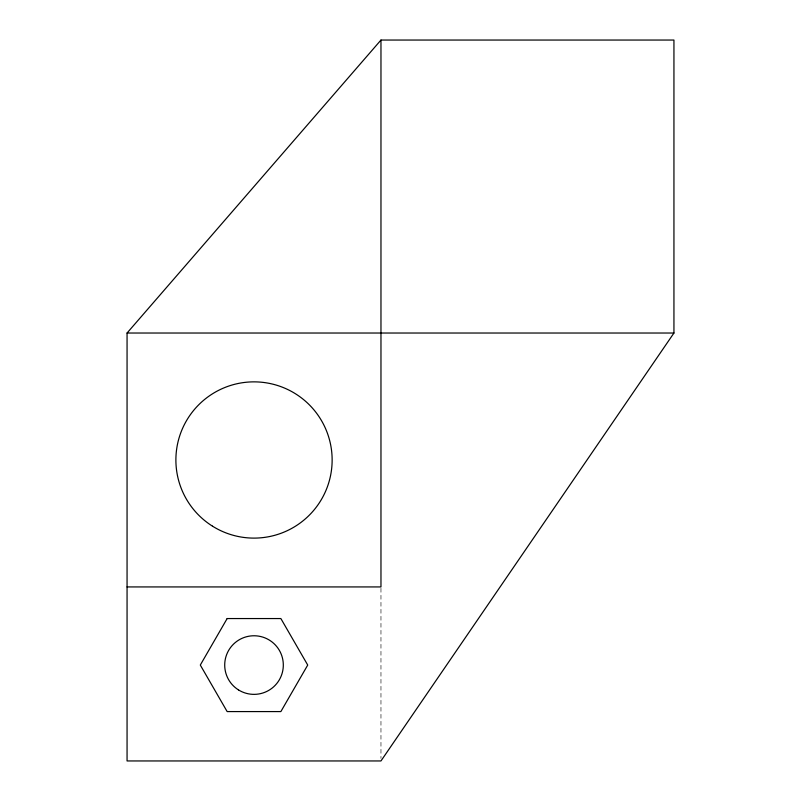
<?xml version="1.0" encoding="UTF-8"?>
<svg xmlns="http://www.w3.org/2000/svg" width="801" height="801" viewBox="0 0 801 801"><rect width="100%" height="100%" fill="white"/><g stroke="black" fill="none" stroke-linecap="round" stroke-linejoin="round"><path stroke-width="0.6" stroke-dasharray="4 3" d="M380.966 588.274L380.966 758.447"/><path stroke-width="1.2" d="M673.941 333.026L380.966 760.95L127.059 760.95L127.059 333.026L380.966 40.05L673.941 40.05L673.941 333.026L127.059 333.026M127.059 586.933L380.966 586.933L380.966 40.05M227.154 618.552L200.3 665.06L227.154 711.578L280.871 711.578L307.724 665.06L280.871 618.552L227.154 618.552M212.495 526.167A78.128 78.128 0 0 0 332.085 462.848A78.128 78.128 0 0 0 217.461 390.938A78.128 78.128 0 0 0 212.495 526.167M238.438 689.881A29.297 29.297 0 0 0 283.294 666.142A29.297 29.297 0 0 0 240.31 639.168A29.297 29.297 0 0 0 238.438 689.881"/></g></svg>
